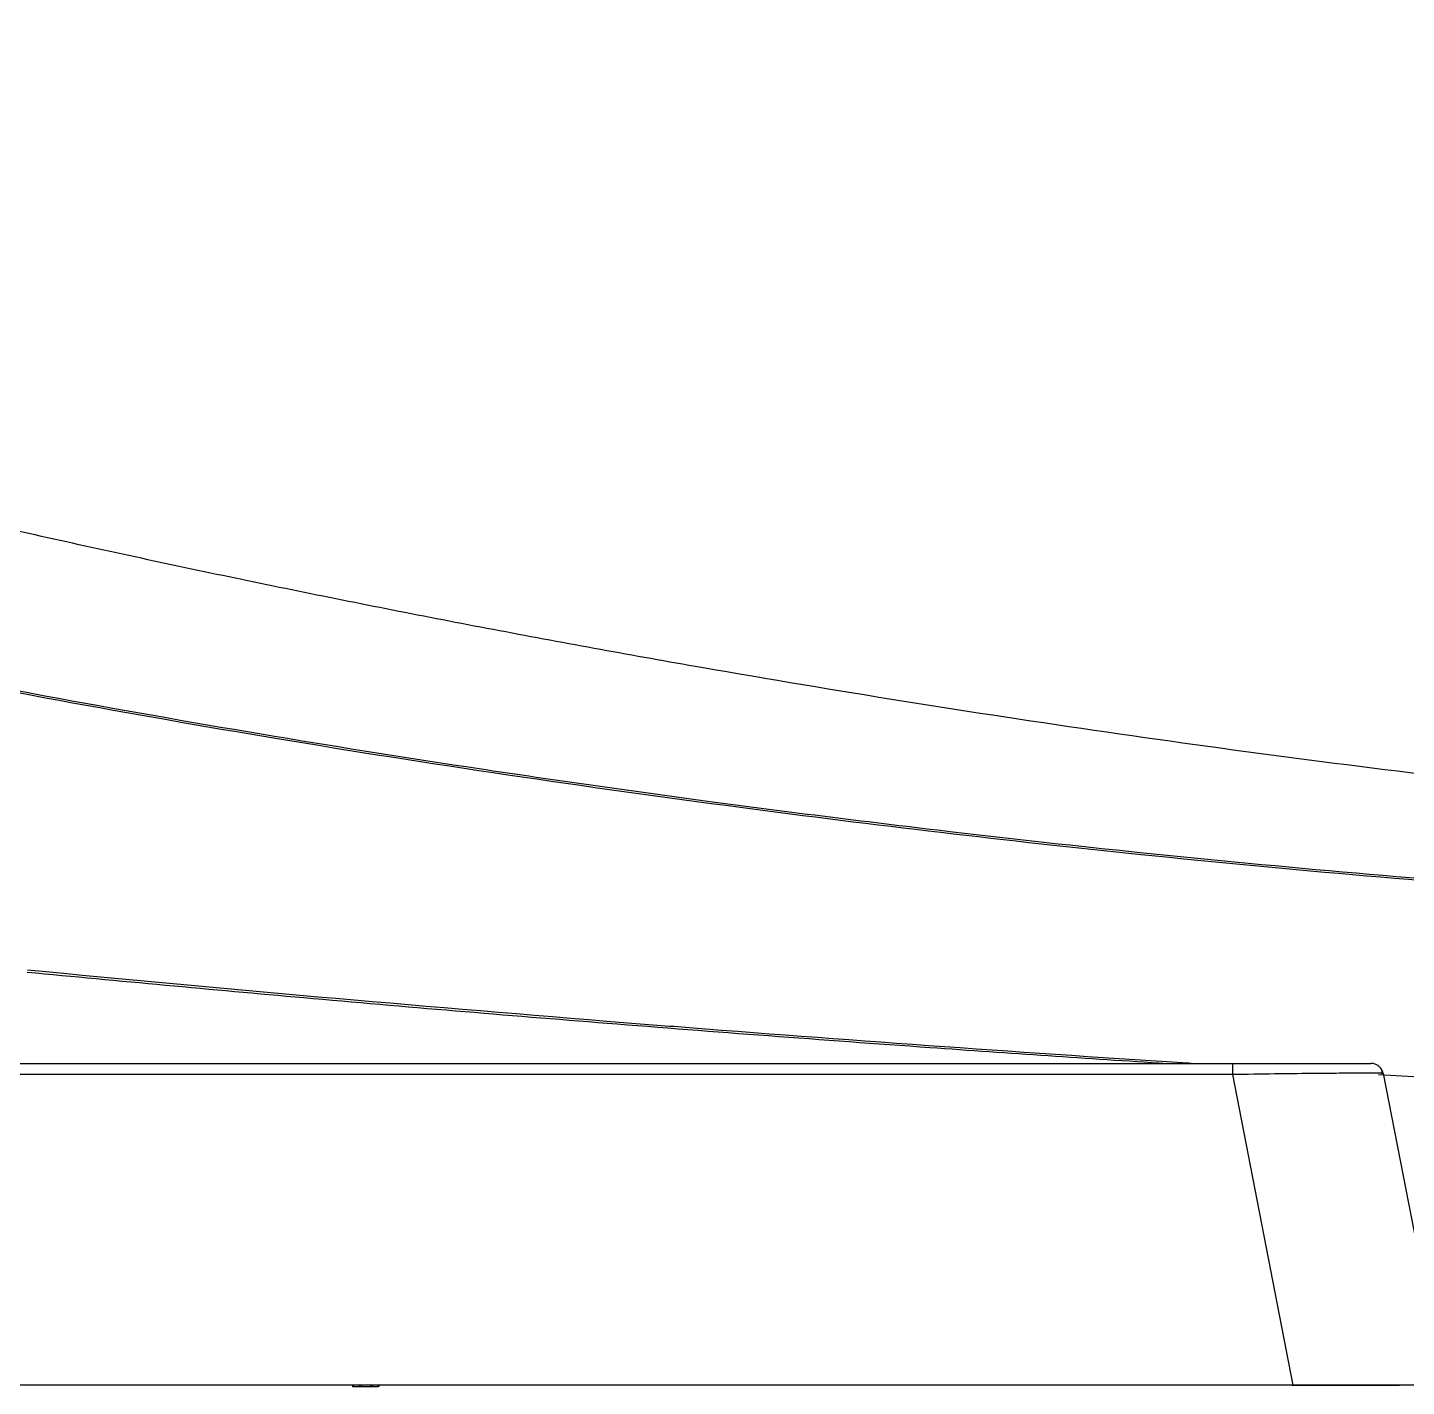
# Model space of a CAD drawing. Header units: millimetres. Extents: x -87 to 534, y -466 to 274.
# Drawn here: x 245.3 to 356, y -450.7 to -341.6 of the extents above; entities that cross this region are included whole.
import ezdxf

# ---------------------------------------------------------------- set-up
doc = ezdxf.new("R2010")
doc.units = ezdxf.units.MM
doc.header["$MEASUREMENT"] = 0
doc.layers.add('1', color=7, linetype='Continuous')

msp = doc.modelspace()

# ---------------------------------------------------------------- linework, layer by layer
at = {"layer": '1', "color": 157}
for p, q in [((166.486, -424.79), (342.022, -424.789)), ((342.022, -425.693), (342.022, -424.789)), ((342.022, -425.693), (166.486, -425.694)), ((346.868, -450.622), (342.022, -425.693)), ((354.106, -425.606), (358.969, -450.622)), ((267.017, -450.623), (156.317, -450.623)), ((346.868, -450.622), (156.784, -450.621)), ((277.017, -450.623), (267.017, -450.623)), ((271.34, -450.623), (271.34, -450.723)), ((271.34, -450.723), (271.412, -450.723)), ((271.412, -450.623), (271.412, -450.723)), ((271.412, -450.723), (271.912, -450.723)), ((271.912, -450.623), (271.912, -450.723)), ((271.912, -450.723), (272.045, -450.723)), ((272.045, -450.623), (272.045, -450.723)), ((272.045, -450.723), (272.779, -450.723)), ((272.779, -450.623), (272.779, -450.723)), ((272.779, -450.723), (272.912, -450.723)), ((272.912, -450.623), (272.912, -450.723)), ((272.912, -450.723), (273.412, -450.723)), ((273.412, -450.623), (273.412, -450.723)), ((273.484, -450.723), (273.412, -450.723)), ((273.484, -450.723), (273.484, -450.623)), ((277.017, -450.622), (277.017, -450.623)), ((288.017, -450.622), (277.017, -450.623)), ((288.017, -450.622), (288.017, -450.622)), ((346.797, -450.622), (288.017, -450.622)), ((346.797, -450.622), (355.404, -450.622)), ((358.969, -450.622), (346.868, -450.622)), ((355.913, -450.622), (355.912, -450.622))]:
    msp.add_line(p, q, dxfattribs=at)
at = {"layer": '1', "color": 8}
msp.add_line((288.017, -450.622), (288.017, -450.622), dxfattribs=at)
msp.add_line((288.017, -450.622), (288.017, -450.622), dxfattribs=at)
at = {"layer": '1', "color": 157}
for start, end in [(59.38664, 90), (70.87246, 90), (11, 39.83498)]:
    msp.add_arc((353.114, -425.799), 1.01, start, end, dxfattribs=at)
for points, knots in [([(531.43, -409.897), (531.419, -409.899), (531.399, -409.904), (531.033, -409.936), (530.405, -409.985), (529.478, -410.055), (528.246, -410.145), (526.696, -410.257), (524.821, -410.389), (522.624, -410.54), (520.102, -410.708), (517.25, -410.892), (514.062, -411.088), (510.533, -411.295), (506.665, -411.51), (502.467, -411.728), (497.964, -411.947), (493.205, -412.163), (488.245, -412.373), (483.088, -412.575), (477.726, -412.765), (472.149, -412.94), (459.795, -413.273), (441.885, -413.541), (420.263, -413.312), (397.505, -412.669), (369.945, -411.299), (336.036, -408.366), (300.754, -404.203), (266.01, -399.075), (230.361, -392.504), (200.567, -385.942), (175.361, -379.634), (154.345, -373.891), (132.293, -367.319), (109.271, -359.824), (85.295, -351.37), (69.201, -345.047), (60.953, -341.806)], [0, 0, 0, 0, 0.0108757, 0.0218056, 0.0328122, 0.0439208, 0.0551598, 0.0665594, 0.0781215, 0.0897971, 0.1015334, 0.1133271, 0.1252159, 0.1372359, 0.1494032, 0.1617252, 0.1741827, 0.1867243, 0.1993274, 0.2120014, 0.2247696, 0.2376547, 0.2506782, 0.3080105, 0.3496163, 0.3758056, 0.4358375, 0.5007244, 0.5583964, 0.6252814, 0.6875394, 0.7501841, 0.7863151, 0.8246513, 0.8651768, 0.9078756, 0.952787, 1, 1, 1, 1]), ([(61.043, -341.648), (65.023, -343.232), (72.975, -346.396), (85.007, -350.941), (97.103, -355.334), (109.272, -359.562), (121.505, -363.628), (133.791, -367.528), (146.118, -371.261), (158.476, -374.823), (170.86, -378.216), (183.265, -381.44), (203.066, -386.312), (230.323, -392.322), (258.988, -397.601), (282.148, -401.271), (300.294, -403.843), (317.989, -406.06), (341.153, -408.616), (369.336, -411.067), (403.48, -412.798), (436.607, -413.408), (466.724, -412.992), (488.722, -412.189), (504.202, -411.46), (514.062, -410.905), (521.837, -410.406), (526.745, -410.062), (529.567, -409.856), (531.029, -409.744), (531.16, -409.729), (531.226, -409.721)], [0, 0, 0, 0, 0.022856, 0.0456695, 0.0684642, 0.0912564, 0.1140365, 0.1367904, 0.1595041, 0.1821647, 0.2047768, 0.2273454, 0.2498715, 0.3124924, 0.3747979, 0.4042306, 0.4371341, 0.4724502, 0.4993868, 0.5616798, 0.6243274, 0.6867059, 0.7494254, 0.8117279, 0.8431145, 0.8745161, 0.9056301, 0.9372583, 0.9579274, 0.9787944, 1, 1, 1, 1]), ([(531.226, -409.721), (525.237, -409.848), (513.401, -410.098), (495.822, -410.142), (478.582, -409.957), (461.612, -409.53), (444.864, -408.879), (428.306, -408.006), (411.915, -406.918), (395.655, -405.62), (379.473, -404.103), (363.306, -402.35), (347.106, -400.352), (330.865, -398.105), (314.599, -395.612), (298.344, -392.881), (282.129, -389.917), (265.971, -386.725), (249.874, -383.305), (233.835, -379.659), (217.853, -375.786), (201.931, -371.688), (186.076, -367.369), (170.298, -362.827), (154.597, -358.083), (144.195, -354.734), (138.997, -353.061)], [0, 0, 0, 0, 0.0451214, 0.0891803, 0.1324133, 0.1749932, 0.2170551, 0.2586678, 0.2998929, 0.3407968, 0.3815353, 0.4223234, 0.4632912, 0.5044872, 0.5458324, 0.5872462, 0.6286506, 0.6699985, 0.7113136, 0.7526092, 0.7938983, 0.8351842, 0.8764511, 0.9176834, 0.9588659, 1, 1, 1, 1]), ([(245.26, -417.275), (260.864, -418.794), (276.31, -420.15), (293.546, -421.535), (295.339, -421.678), (297.132, -421.818)], [0, 0, 0, 0, 0.8959672, 0.8959672, 1, 1, 1, 1]), ([(336.681, -424.818), (330.368, -424.413), (315.416, -423.405), (292.332, -421.665), (268.178, -419.646), (252.628, -418.188), (245.22, -417.493)], [0, 0, 0, 0, 0.2080256, 0.4916147, 0.7577946, 1, 1, 1, 1]), ([(297.132, -421.818), (310.78, -422.889), (324.416, -423.86), (338.302, -424.749), (338.611, -424.769), (338.92, -424.789)], [0, 0, 0, 0, 0.977738, 0.977738, 1, 1, 1, 1]), ([(342.022, -424.789), (344.957, -424.789), (347.826, -424.789), (351.932, -424.789), (353.114, -424.789), (353.114, -424.789)], [0, 0, 0, 0, 0.5, 0.5, 1, 1, 1, 1]), ([(354.044, -425.597), (354.038, -425.516), (354.003, -425.36), (353.88, -425.137), (353.688, -424.955), (353.532, -424.875), (353.446, -424.845)], [0, 0, 0, 0, 0.2464839, 0.4979722, 0.7506297, 1, 1, 1, 1]), ([(354.106, -425.606), (354.085, -425.602), (354.043, -425.593), (353.716, -425.584), (353.206, -425.579), (352.504, -425.578), (351.63, -425.582), (350.295, -425.592), (348.265, -425.606), (345.339, -425.641), (343.155, -425.675), (342.022, -425.693)], [0, 0, 0, 0, 0.084193, 0.1678898, 0.2511426, 0.3340045, 0.4165296, 0.4987724, 0.6533583, 0.820354, 1, 1, 1, 1]), ([(353.713, -425.692), (363.776, -426.281), (373.788, -426.813), (383.946, -427.3), (384.165, -427.31), (384.384, -427.32)], [0, 0, 0, 0, 0.9784438, 0.9784438, 1, 1, 1, 1])]:
    msp.add_open_spline(points, degree=3, knots=knots, dxfattribs=at)

doc.saveas('drawing.dxf')
